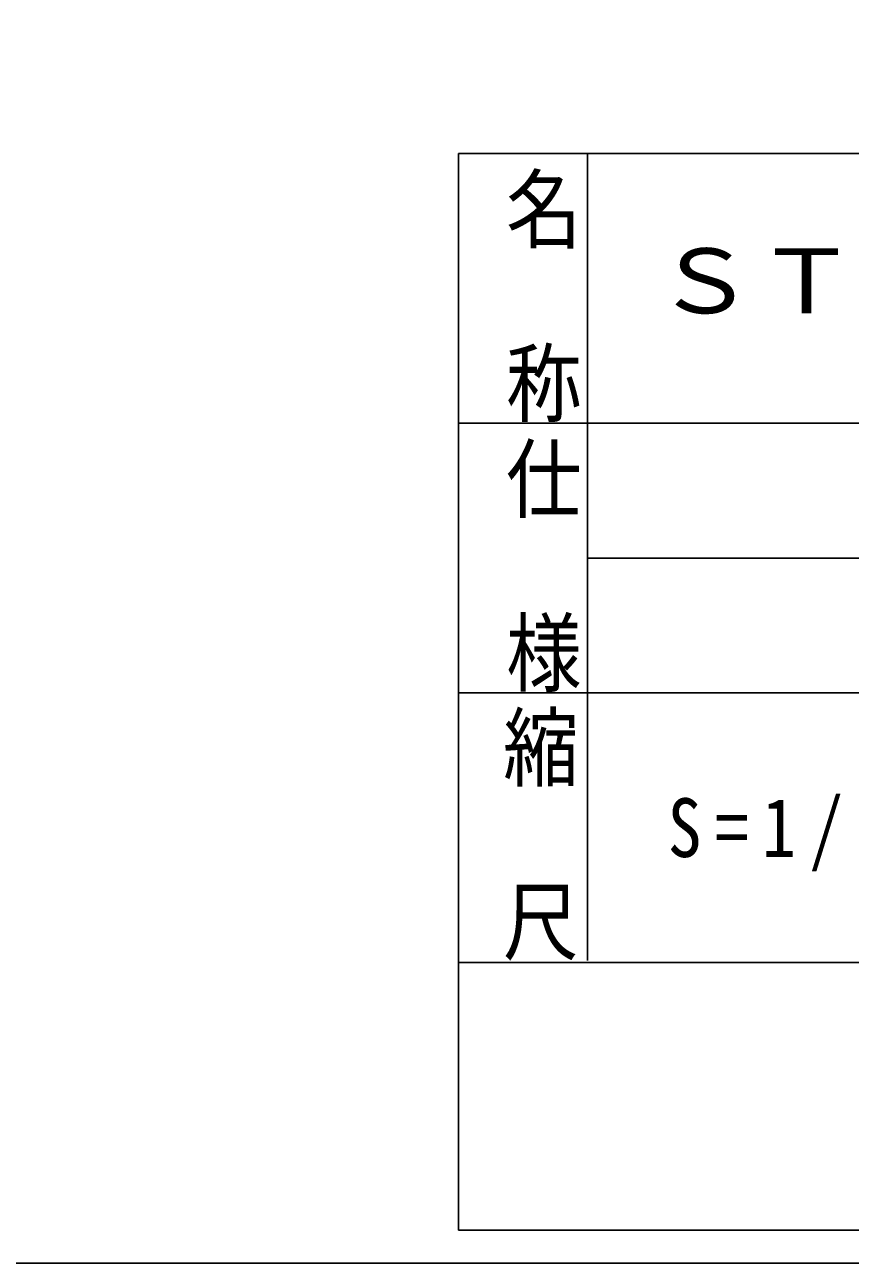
# Model space of a CAD drawing. Units: millimetres, scale not verified. Extents: x -140 to 140, y -97 to 99.
# Drawn here: x 53.48 to 86.14, y -96.9 to -47.9 of the extents above; entities that cross this region are included whole.
import ezdxf
from ezdxf.enums import TextEntityAlignment as Align

# ---------------------------------------------------------------- set-up
doc = ezdxf.new("R2010")
doc.units = ezdxf.units.MM
doc.layers.add('0-0_図面枠', color=7, linetype='Continuous')
doc.layers.add('0-1_ノズル', color=4, linetype='Continuous')
doc.styles.add('@ＭＳ ゴシック', font='')
doc.styles.add('ＭＳ ゴシック', font='')
doc.styles.get('@ＭＳ ゴシック').set_extended_font_data('@MS Gothic')
doc.styles.get('ＭＳ ゴシック').set_extended_font_data('MS Gothic')

msp = doc.modelspace()

# ---------------------------------------------------------------- linework, layer by layer
at = {"layer": '0-0_図面枠', "color": 5}
for p, q in [((70.644, -52.999), (70.644, -95.595)), ((75.745, -52.999), (75.745, -74.332)), ((70.644, -63.665), (138.495, -63.665)), ((70.644, -74.332), (138.495, -74.332)), ((75.745, -74.332), (75.745, -84.928)), ((70.644, -84.999), (138.495, -84.999)), ((70.644, -95.595), (138.495, -95.595))]:
    msp.add_line(p, q, dxfattribs=at)
at = {"layer": '0-0_図面枠', "color": 4}
msp.add_line((75.745, -68.999), (138.495, -68.999), dxfattribs=at)
at = {"layer": '0-0_図面枠', "color": 5}
for points in [[(-139.949, 99.1), (-139.949, -96.9), (140.051, -96.9), (140.051, 99.1)], [(70.644, -52.999), (138.495, -52.999), (138.495, -95.595)]]:
    msp.add_lwpolyline(points, dxfattribs=at)
at = {"layer": '0-1_ノズル', "color": 5}
msp.add_lwpolyline([(-139.949, 99.1), (-139.949, -96.9), (140.051, -96.9), (140.051, 99.1)], dxfattribs=at)

# ---------------------------------------------------------------- texts
at = {"layer": '0-0_図面枠', "style": '@ＭＳ ゴシック', "width": 1.15}
for s, p in [('名\u3000称', (72.223, -53.449)), ('仕\u3000様', (72.223, -64.115)), ('縮\u3000尺', (72.104, -74.739))]:
    msp.add_text(s, height=2.192, rotation=270, dxfattribs=at).set_placement(p, align=Align.BOTTOM_LEFT)
at = {"layer": '0-0_図面枠', "style": 'ＭＳ ゴシック', "width": 1.15}
msp.add_text('ＳＴ-ＨＷショート型消雪ノズル', height=2.566, dxfattribs=at).set_placement((78.37, -60.082), align=Align.BOTTOM_LEFT)
at = {"layer": '0-0_図面枠', "insert": (78.914, -81.393), "char_height": 2.323, "attachment_point": 7, "style": 'ＭＳ ゴシック'}
msp.add_mtext('\\T1.39;\\W0.85;S=1/1', dxfattribs=at)

doc.saveas('drawing.dxf')
